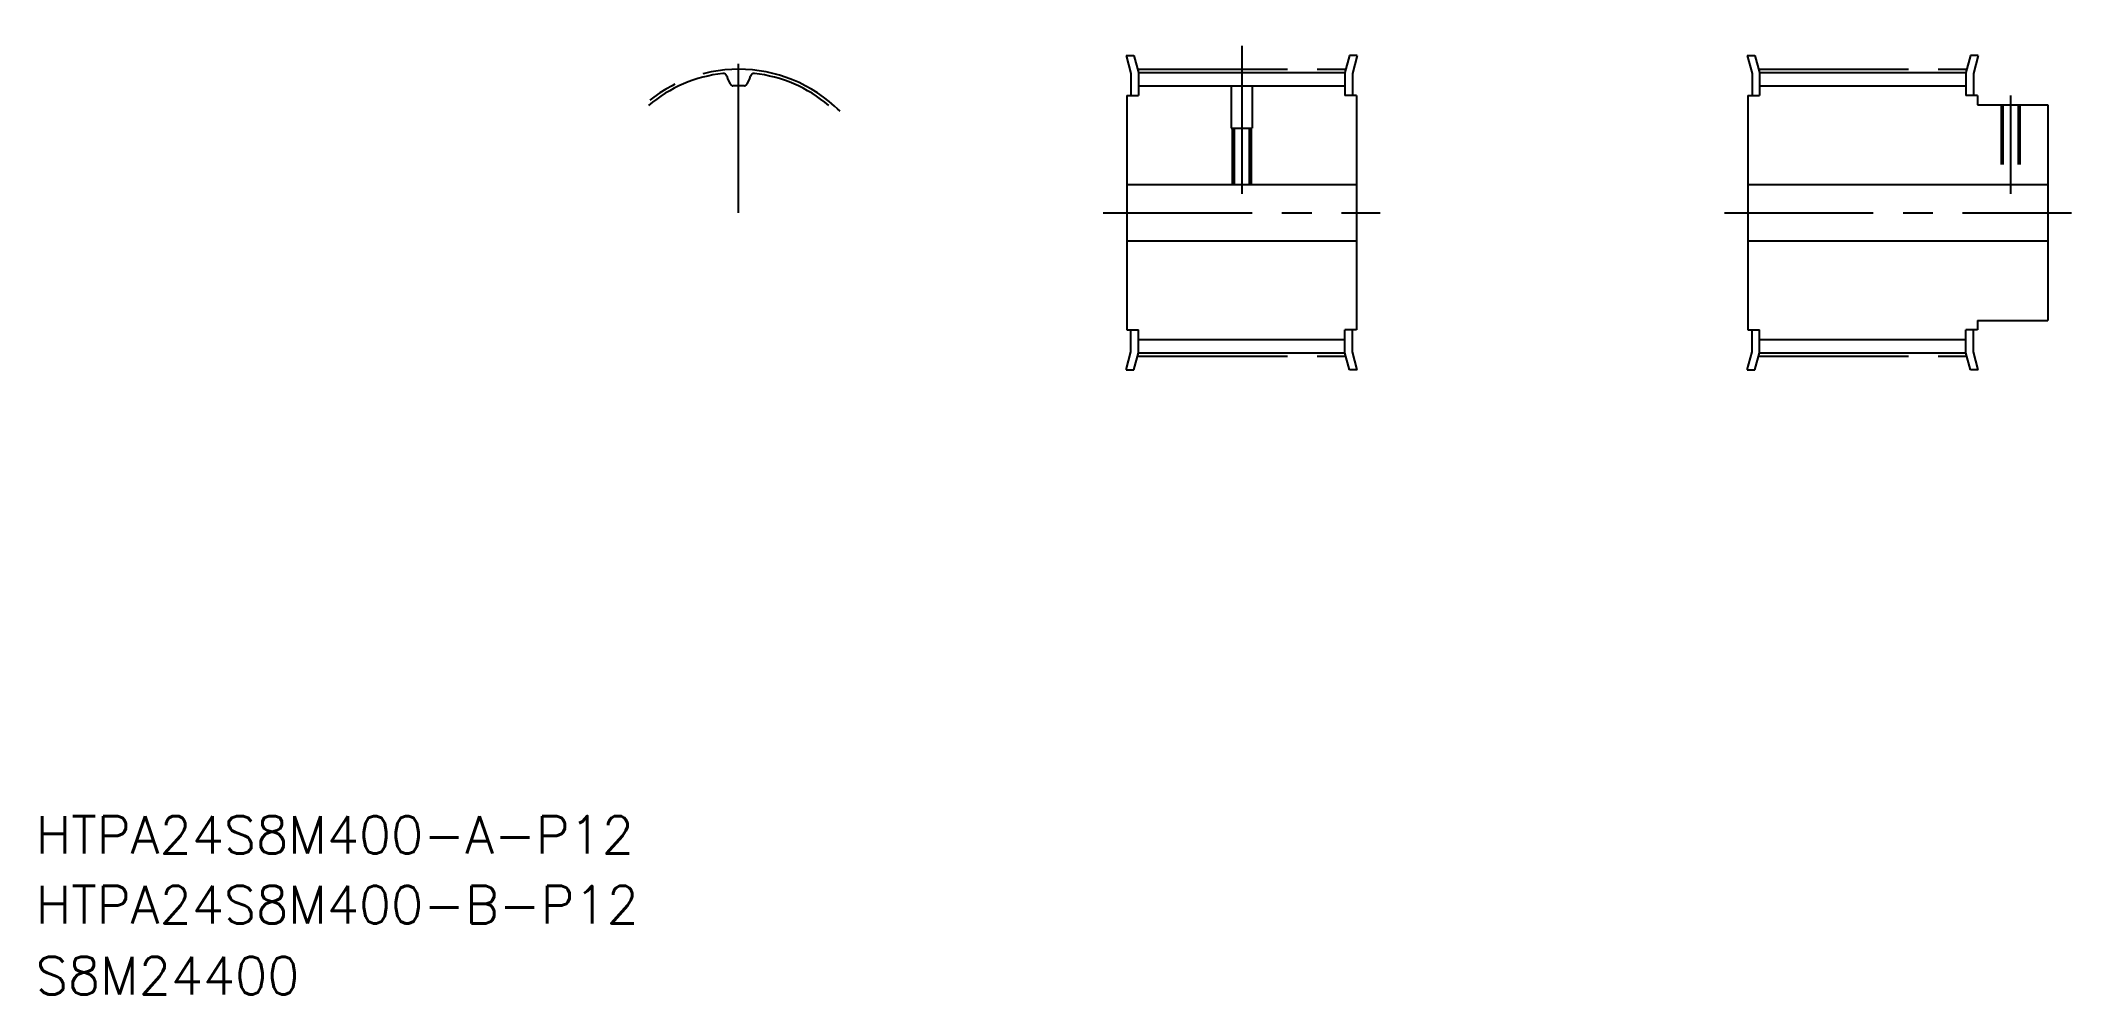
# Model space of a CAD drawing. Extents: x 21 to 454, y 20 to 223.
import ezdxf

# ---------------------------------------------------------------- set-up
doc = ezdxf.new("R2010")
doc.units = 0
doc.linetypes.add('CENTER', pattern=[50.8, 31.75, -6.35, 6.35, -6.35])
doc.linetypes.add('DASHED', pattern=[19.05, 12.7, -6.35])
doc.layers.get('0').update_dxf_attribs({"linetype": 'CONTINUOUS'})
doc.layers.add('CENTER', color=1, linetype='CENTER')
doc.styles.get("Standard").update_dxf_attribs({"font": 'txt', "bigfont": 'BIGFONT'})

msp = doc.modelspace()

# ---------------------------------------------------------------- linework, layer by layer
at = {"color": 7, "linetype": 'CONTINUOUS'}
for p, q in [((252.51, 220.14), (253.54, 216.3)), ((252.51, 220.14), (254.17, 220.14)), ((254.17, 220.14), (255.14, 216.51)), ((300.11, 220.14), (299.14, 216.51)), ((301.77, 220.14), (300.11, 220.14)), ((301.77, 220.14), (300.74, 216.3)), ((384.94, 220.14), (385.97, 216.3)), ((384.94, 220.14), (386.6, 220.14)), ((386.6, 220.14), (387.57, 216.51)), ((432.54, 220.14), (431.57, 216.51)), ((434.2, 220.14), (432.54, 220.14)), ((434.2, 220.14), (433.17, 216.3)), ((253.54, 216.3), (253.54, 211.64)), ((255.14, 216.51), (299.14, 216.51)), ((255.14, 216.51), (255.14, 211.64)), ((255.14, 213.68), (299.14, 213.68)), ((299.14, 216.51), (299.14, 211.64)), ((300.74, 216.3), (300.74, 211.64)), ((385.97, 216.3), (385.97, 211.64)), ((387.57, 216.51), (431.57, 216.51)), ((387.57, 216.51), (387.57, 211.64)), ((387.57, 213.68), (431.57, 213.68)), ((431.57, 216.51), (431.57, 211.64)), ((433.17, 216.3), (433.17, 211.64)), ((252.64, 211.64), (252.64, 161.64)), ((252.64, 211.64), (255.14, 211.64)), ((274.89, 211.42), (274.89, 211.42)), ((274.89, 209.16), (274.89, 209.16)), ((301.64, 211.64), (299.14, 211.64)), ((301.64, 211.64), (301.64, 161.64)), ((385.07, 211.64), (385.07, 161.64)), ((385.07, 211.64), (387.57, 211.64)), ((434.07, 211.64), (431.57, 211.64)), ((434.07, 211.64), (434.07, 209.64)), ((434.07, 209.64), (449.07, 209.64)), ((449.07, 209.64), (449.07, 163.64)), ((252.64, 192.64), (301.64, 192.64)), ((385.07, 192.64), (449.07, 192.64)), ((252.64, 180.64), (301.64, 180.64)), ((385.07, 180.64), (449.07, 180.64)), ((252.64, 161.64), (255.14, 161.64)), ((253.54, 156.98), (253.54, 161.64)), ((255.14, 156.77), (255.14, 161.64)), ((299.14, 156.77), (299.14, 161.64)), ((301.64, 161.64), (299.14, 161.64)), ((300.74, 156.98), (300.74, 161.64)), ((385.07, 161.64), (387.57, 161.64)), ((385.97, 156.98), (385.97, 161.64)), ((387.57, 156.77), (387.57, 161.64)), ((431.57, 156.77), (431.57, 161.64)), ((434.07, 161.64), (431.57, 161.64)), ((433.17, 156.98), (433.17, 161.64)), ((434.07, 163.64), (449.07, 163.64)), ((434.07, 163.64), (434.07, 161.64)), ((252.51, 153.14), (253.54, 156.98)), ((254.17, 153.14), (255.14, 156.77)), ((255.14, 159.6), (299.14, 159.6)), ((255.14, 156.77), (299.14, 156.77)), ((300.11, 153.14), (299.14, 156.77)), ((301.77, 153.14), (300.74, 156.98)), ((384.94, 153.14), (385.97, 156.98)), ((386.6, 153.14), (387.57, 156.77)), ((387.57, 159.6), (431.57, 159.6)), ((387.57, 156.77), (431.57, 156.77)), ((432.54, 153.14), (431.57, 156.77)), ((434.2, 153.14), (433.17, 156.98)), ((252.51, 153.14), (254.17, 153.14)), ((301.77, 153.14), (300.11, 153.14)), ((384.94, 153.14), (386.6, 153.14)), ((434.2, 153.14), (432.54, 153.14))]:
    msp.add_line(p, q, dxfattribs=at)
at = {"color": 3, "linetype": 'DASHED'}
for p, q in [((274.89, 213.68), (274.89, 204.64)), ((279.39, 213.68), (279.39, 204.64)), ((439.07, 209.64), (439.07, 192.64)), ((439.45, 209.64), (439.45, 192.64)), ((442.69, 209.64), (442.69, 192.64)), ((443.07, 209.64), (443.07, 192.64)), ((274.89, 204.64), (279.39, 204.64)), ((275.14, 204.64), (275.14, 192.64)), ((275.52, 204.64), (275.52, 192.64)), ((278.76, 204.64), (278.76, 192.64)), ((279.14, 204.64), (279.14, 192.64))]:
    msp.add_line(p, q, dxfattribs=at)
at = {"color": 7}
for centre, radius, start, end in [((169.88, 186.64), 29.87, 96.4249, 130), ((166.62, 215.58), 0.75, 14.4346, 96.4249), ((172.48, 217.09), 5.3, 194.4346, 218.2504), ((168.63, 214.06), 0.4, 218.2504, 272.6065), ((169.88, 186.64), 27.04, 90, 92.6065), ((169.88, 186.64), 27.04, 87.3935, 90), ((171.13, 214.06), 0.4, 267.3935, 321.7496), ((167.28, 217.09), 5.3, 321.7496, 345.5654), ((173.14, 215.58), 0.75, 83.5751, 165.5654), ((169.88, 186.64), 29.87, 50, 83.5751)]:
    msp.add_arc(centre, radius, start, end, dxfattribs=at)
at = {"layer": 'CENTER', "color": 1, "linetype": 'CENTER'}
for p, q in [((169.88, 186.64), (169.88, 223.32)), ((277.14, 222.2), (277.14, 190.64)), ((255.14, 217.2), (299.14, 217.2)), ((387.57, 217.2), (431.57, 217.2)), ((441.07, 211.64), (441.07, 190.64)), ((247.64, 186.64), (306.64, 186.64)), ((380.07, 186.64), (454.07, 186.64)), ((255.14, 156.08), (299.14, 156.08)), ((387.57, 156.08), (431.57, 156.08))]:
    msp.add_line(p, q, dxfattribs=at)
msp.add_arc((169.88, 186.64), 30.56, 45, 135, dxfattribs=at)

# ---------------------------------------------------------------- texts
at = {"color": 7, "linetype": 'CONTINUOUS'}
for s, p in [('HTPA24S8M400-A-P12', (20, 50)), ('HTPA24S8M400-B-P12', (20, 35.12)), ('S8M24400', (20, 20))]:
    msp.add_text(s, height=8, dxfattribs=at).set_placement(p)

doc.saveas('drawing.dxf')
